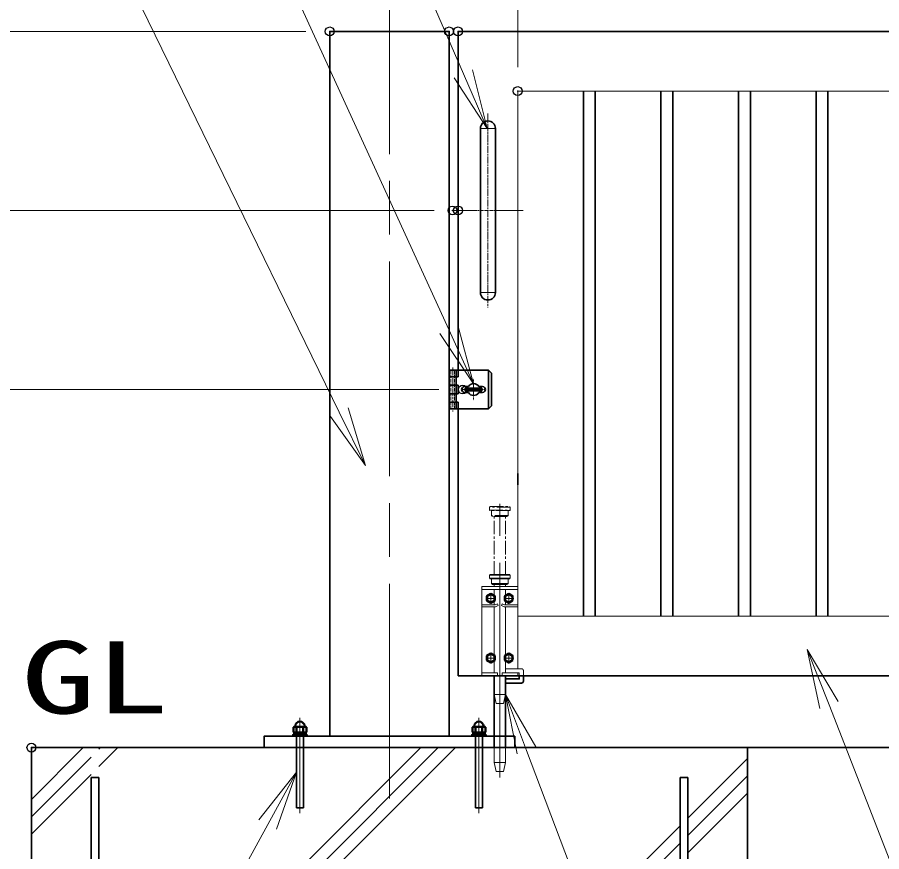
# Model space of a CAD drawing. Units: millimetres, scale not verified. Extents: x -11880 to 11880, y -8400 to 8400.
# Drawn here: x 119 to 1568, y -828 to 570 of the extents above; entities that cross this region are included whole.
import ezdxf
from ezdxf.enums import TextEntityAlignment as Align

# ---------------------------------------------------------------- set-up
doc = ezdxf.new("R2010")
doc.units = ezdxf.units.MM
doc.header["$LTSCALE"] = 30
doc.header["$PDMODE"] = 32
doc.header["$PDSIZE"] = 15
for name, pattern in [('DASHED', [7.5, 6, -1.5]), ('USER1', [9, 6, -0.75, 1.5, -0.75]), ('USER2', [18, 12, -1.5, 3, -1.5]), ('USER3', [1.125, 0.75, -0.125, 0.125, -0.125])]:
    doc.linetypes.add(name, pattern=pattern)
for name, color, linetype, lineweight in [('0-1_外形線', 7, 'Continuous', 35), ('0-2_0', 7, 'Continuous', 18), ('0-3_寸法線', 4, 'Continuous', 18), ('0-5_細線', 2, 'Continuous', 35), ('0-6_隠れ線', 140, 'DASHED', 18), ('0-7_軸線', 200, 'USER2', 15), ('0-D_ハッチング', 253, 'Continuous', 13), ('0-E_想像線', 112, 'USER3', 15), ('0-F_AM_0N', 7, 'Continuous', 50), ('1-0_AM_7N', 6, 'USER1', 18)]:
    doc.layers.add(name, color=color, linetype=linetype, lineweight=lineweight)
doc.layers.add('0-4_Defpoints', color=7, linetype='Continuous')
doc.layers.add('1-2_文字2', color=254, linetype='Continuous')
doc.styles.add('ＭＳ ゴシック', font='')
doc.styles.get('ＭＳ ゴシック').set_extended_font_data('MS Gothic')

# ---------------------------------------------------------------- blocks, each defined once
blk = doc.blocks.new('S34')
at = {"layer": '0-3_寸法線'}
for points in [[(5317506.2, 81792392.4), (5289027.8, 81792392.4), (5270941.5, 81838787.6), (5269851.8, 81841582.7)], [(5271407.3, 81838969.2), (5269851.8, 81841582.7), (5270475.6, 81838606)]]:
    blk.add_lwpolyline(points, dxfattribs=at)
blk = doc.blocks.new('A$C130E4F3B')
at = {"layer": '0-1_外形線'}
for p, q in [((-375, -4125), (-375, 4125)), ((375, 4125), (375, -4125))]:
    blk.add_line(p, q, dxfattribs=at)
for centre, start, end in [((0, 4125), 0, 180), ((0, -4125), 180, 0)]:
    blk.add_arc(centre, 375, start, end, dxfattribs=at)
at = {"layer": '0-7_軸線'}
for p, q in [((0, 4877.9), (0, -4877.9)), ((0, 4125), (-412.5, 4125)), ((0, 4125), (412.5, 4125)), ((0, -4125), (-412.5, -4125)), ((0, -4125), (412.5, -4125))]:
    blk.add_line(p, q, dxfattribs=at)
at = {"layer": '0-7_軸線', "linetype": 'USER1'}
blk.add_line((-1779.7, 0), (1779.7, 0), dxfattribs=at)
blk = doc.blocks.new('U23')
at = {"layer": '0-F_AM_0N'}
blk.add_lwpolyline([(645, 3787.4), (450, 3674.8), (255, 3787.4), (255, 4012.6), (450, 4125.2), (645, 4012.6)], close=True, dxfattribs=at)
blk.add_circle((450, 3900), 195, dxfattribs=at)
blk.add_circle((450, 3900), 195, dxfattribs=at)
at = {"layer": '1-0_AM_7N'}
for p, q in [((450, 4147.7), (450, 3652.3)), ((697.7, 3900), (202.3, 3900))]:
    blk.add_line(p, q, dxfattribs=at)
blk = doc.blocks.new('U24')
at = {"layer": '0-F_AM_0N'}
blk.add_lwpolyline([(-255, 3787.4), (-450, 3674.8), (-645, 3787.4), (-645, 4012.6), (-450, 4125.2), (-255, 4012.6)], close=True, dxfattribs=at)
blk.add_circle((-450, 3900), 195, dxfattribs=at)
blk.add_circle((-450, 3900), 195, dxfattribs=at)
at = {"layer": '1-0_AM_7N'}
for p, q in [((-450, 4147.7), (-450, 3652.3)), ((-202.3, 3900), (-697.7, 3900))]:
    blk.add_line(p, q, dxfattribs=at)
blk = doc.blocks.new('U25')
at = {"layer": '0-F_AM_0N'}
blk.add_lwpolyline([(645, 787.4), (450, 674.8), (255, 787.4), (255, 1012.6), (450, 1125.2), (645, 1012.6)], close=True, dxfattribs=at)
blk.add_circle((450, 900), 195, dxfattribs=at)
blk.add_circle((450, 900), 195, dxfattribs=at)
at = {"layer": '1-0_AM_7N'}
for p, q in [((697.7, 900), (202.3, 900)), ((450, 1147.7), (450, 652.3))]:
    blk.add_line(p, q, dxfattribs=at)
blk = doc.blocks.new('U26')
at = {"layer": '0-F_AM_0N'}
blk.add_lwpolyline([(-255, 787.4), (-450, 674.8), (-645, 787.4), (-645, 1012.6), (-450, 1125.2), (-255, 1012.6)], close=True, dxfattribs=at)
blk.add_circle((-450, 900), 195, dxfattribs=at)
blk.add_circle((-450, 900), 195, dxfattribs=at)
at = {"layer": '1-0_AM_7N'}
for p, q in [((-202.3, 900), (-697.7, 900)), ((-450, 1147.7), (-450, 652.3))]:
    blk.add_line(p, q, dxfattribs=at)
blk = doc.blocks.new('S42')
at = {"layer": '0-3_寸法線'}
for points in [[(5311885.4, 81771033), (5280498.2, 81771033), (5255735.7, 81836503.3), (5254674.4, 81839309.3)], [(5256203.4, 81836680.2), (5254674.4, 81839309.3), (5255268, 81836326.4)]]:
    blk.add_lwpolyline(points, dxfattribs=at)
blk = doc.blocks.new('S47')
at = {"layer": '0-3_寸法線'}
for points in [[(5182855.5, 81912200.6), (5234431.5, 81912200.6), (5252555.7, 81870515.5), (5253751.9, 81867764.3)], [(5252097.2, 81870316.1), (5253751.9, 81867764.3), (5253014.2, 81870714.8)]]:
    blk.add_lwpolyline(points, dxfattribs=at)
blk = doc.blocks.new('S48')
at = {"layer": '0-3_寸法線'}
for points in [[(5195054.4, 81896757.1), (5233929.6, 81896757.1), (5251820.9, 81857667.1), (5253069.4, 81854939.3)], [(5251366.2, 81857459), (5253069.4, 81854939.3), (5252275.5, 81857875.2)]]:
    blk.add_lwpolyline(points, dxfattribs=at)
blk = doc.blocks.new('shgfhdgdhgg')
at = {"layer": '0-1_外形線'}
blk.add_lwpolyline([(-18000, 0), (18000, 0), (18000, -33000), (-18000, -33000)], close=True, dxfattribs=at)
at = {"layer": '0-5_細線'}
for p, q in [((-15000, -29610), (-15000, -1500)), ((-15000, -1500), (-14610, -1500)), ((-14610, -1500), (-14610, -29610)), ((14610, -29610), (14610, -1500)), ((14610, -1500), (15000, -1500)), ((15000, -1500), (15000, -29610))]:
    blk.add_line(p, q, dxfattribs=at)
at = {"layer": '0-D_ハッチング'}
for p, q in [((-18000, -2607.2), (-15392.8, 0)), ((-14610, -16187.7), (1577.7, 0)), ((-14610, -87.2), (-14522.8, 0)), ((-14610, -17057.7), (2447.7, 0)), ((-14610, -957.2), (-13652.8, 0)), ((-14610, -17927.7), (3317.7, 0)), ((-18000, -3477.2), (-15000, -477.2)), ((15000, -3548.3), (18000, -548.3)), ((-18000, -4347.2), (-15000, -1347.2)), ((15000, -4418.3), (18000, -1418.3)), ((15000, -5288.3), (18000, -2288.3)), ((-12561.7, -31110), (14610, -3938.3)), ((-11691.7, -31110), (14610, -4808.3))]:
    blk.add_line(p, q, dxfattribs=at)
blk = doc.blocks.new('S49')
at = {"layer": '0-3_寸法線'}
for points in [[(5166258.2, 81797519.4), (5223421.4, 81797519.4), (5242719.1, 81832777.7), (5244159.4, 81835409.3)], [(5243157.7, 81832537.6), (5244159.4, 81835409.3), (5242280.5, 81833017.7)]]:
    blk.add_lwpolyline(points, dxfattribs=at)
blk = doc.blocks.new('PROFSP00NL0D66')
at = {"layer": '0-1_外形線'}
for p, q in [((0, 210), (0, 0)), ((0, 16.5), (112.2, 33)), ((0, -210), (0, 0)), ((0, -16.5), (112.2, 0)), ((13.2, 315), (13.2, 18.4)), ((99, 315), (99, 31.1)), ((112.2, 210), (112.2, 0)), ((112.2, -210), (112.2, 0)), ((13.2, -315), (13.2, -14.6)), ((99, -315), (99, -1.9))]:
    blk.add_line(p, q, dxfattribs=at)
for points in [[(56.1, 315), (13.2, 315), (4.2, 306), (0, 210)], [(112.2, 210), (108, 306), (99, 315), (56.1, 315)], [(56.1, -315), (13.2, -315), (4.2, -306), (0, -210)], [(112.2, -210), (108, -306), (99, -315), (56.1, -315)]]:
    blk.add_lwpolyline(points, dxfattribs=at)
blk = doc.blocks.new('PROFSP00NKH4S6')
at = {"layer": '0-1_外形線'}
blk.add_lwpolyline([(0, -360), (75, -360), (75, 360), (0, 360)], close=True, dxfattribs=at)
blk = doc.blocks.new('U62')
at = {"layer": '0-F_AM_0N'}
for p, q in [((5244010.2, 81837671), (5244054.4, 81837696.5)), ((5244010.2, 81837422), (5244010.2, 81837671)), ((5244010.2, 81837422), (5244054.4, 81837396.5)), ((5244054.4, 81837696.5), (5244099.4, 81837696.5)), ((5244099.4, 81837696.5), (5244099.4, 81837711.5)), ((5244099.4, 81837696.5), (5244579.4, 81837696.5)), ((5244174.8, 81837422), (5244174.8, 81837671)), ((5244504, 81837422), (5244504, 81837671)), ((5244579.4, 81837711.5), (5244579.4, 81837696.5)), ((5244579.4, 81837696.5), (5244624.4, 81837696.5)), ((5244668.6, 81837671), (5244624.4, 81837696.5)), ((5244668.6, 81837422), (5244624.4, 81837396.5)), ((5244668.6, 81837422), (5244668.6, 81837671)), ((5244054.4, 81837396.5), (5244624.4, 81837396.5))]:
    blk.add_line(p, q, dxfattribs=at)
for centre, radius, start, end in [((5244339.4, 81837711.5), 240, 0, 180), ((5244092.5, 81837551), 145.5, 55.56153, 115.56153), ((5244092.5, 81837542), 145.5, 244.43847, 304.43847), ((5244339.4, 81837152.7), 543.8, 72.38303, 107.61697), ((5244339.4, 81837940.3), 543.8, 252.38303, 287.61697), ((5244586.3, 81837551), 145.5, 64.43847, 124.43847), ((5244586.3, 81837542), 145.5, 235.56153, 295.56153)]:
    blk.add_arc(centre, radius, start, end, dxfattribs=at)
at = {"layer": '1-0_AM_7N'}
blk.add_line((5244339.4, 81837368.7), (5244339.4, 81837979.2), dxfattribs=at)
blk = doc.blocks.new('U63')
at = {"layer": '0-F_AM_0N'}
for p, q in [((5253010.2, 81837671), (5253054.4, 81837696.5)), ((5253010.2, 81837422), (5253010.2, 81837671)), ((5253010.2, 81837422), (5253054.4, 81837396.5)), ((5253054.4, 81837696.5), (5253099.4, 81837696.5)), ((5253099.4, 81837696.5), (5253099.4, 81837711.5)), ((5253099.4, 81837696.5), (5253579.4, 81837696.5)), ((5253174.8, 81837422), (5253174.8, 81837671)), ((5253504, 81837422), (5253504, 81837671)), ((5253579.4, 81837711.5), (5253579.4, 81837696.5)), ((5253579.4, 81837696.5), (5253624.4, 81837696.5)), ((5253668.6, 81837671), (5253624.4, 81837696.5)), ((5253668.6, 81837422), (5253624.4, 81837396.5)), ((5253668.6, 81837422), (5253668.6, 81837671)), ((5253054.4, 81837396.5), (5253624.4, 81837396.5))]:
    blk.add_line(p, q, dxfattribs=at)
for centre, radius, start, end in [((5253339.4, 81837711.5), 240, 0, 180), ((5253092.5, 81837551), 145.5, 55.56153, 115.56153), ((5253092.5, 81837542), 145.5, 244.43847, 304.43847), ((5253339.4, 81837152.7), 543.8, 72.38303, 107.61697), ((5253339.4, 81837940.3), 543.8, 252.38303, 287.61697), ((5253586.3, 81837551), 145.5, 64.43847, 124.43847), ((5253586.3, 81837542), 145.5, 235.56153, 295.56153)]:
    blk.add_arc(centre, radius, start, end, dxfattribs=at)
at = {"layer": '1-0_AM_7N'}
blk.add_line((5253339.4, 81837368.7), (5253339.4, 81837979.2), dxfattribs=at)
blk = doc.blocks.new('PRCIRCLE')
at = {"layer": '0-2_0'}
blk.add_line((-30, 0), (30, 0), dxfattribs=at)
blk = doc.blocks.new('gdgdgdgd')
at = {"layer": '0-5_細線'}
for p, q in [((0, 975), (360, 975)), ((0, 975), (0, -975)), ((360, 975), (1980, 975)), ((360, 975), (360, -975)), ((450, 975), (450, 630)), ((1980, 975), (2130, 825)), ((1980, 975), (1980, -975)), ((450, 630), (0, 630)), ((2130, 825), (2130, -825)), ((450, 225), (0, 225)), ((450, 225), (450, -225)), ((780, 150), (970.2, 150)), ((810, -75), (810, 75)), ((810, 75), (1650, 75)), ((1489.8, 150), (1680, 150)), ((1650, 75), (1650, -75)), ((450, -225), (0, -225)), ((780, -150), (970.2, -150)), ((1650, -75), (810, -75)), ((1489.8, -150), (1680, -150)), ((0, -630), (450, -630)), ((450, -630), (450, -975)), ((2130, -825), (1980, -975)), ((360, -975), (0, -975)), ((1980, -975), (360, -975))]:
    blk.add_line(p, q, dxfattribs=at)
for centre, radius, start, end in [((780, 0), 150, 90, 270), ((1230, 0), 300, 30, 150), ((1680, 0), 150, 270, 90), ((1230, 0), 300, 210, 330)]:
    blk.add_arc(centre, radius, start, end, dxfattribs=at)
at = {"layer": '0-6_隠れ線'}
for p, q in [((90, 975), (90, -975)), ((270, 975), (270, -975))]:
    blk.add_line(p, q, dxfattribs=at)
at = {"layer": '0-7_軸線'}
for p, q in [((180, 1105.8), (180, -1105.8)), ((1230, 0), (1230, 541.4)), ((1230, 0), (688.6, 0)), ((1230, 0), (1771.4, 0)), ((1230, 0), (1230, -541.4))]:
    blk.add_line(p, q, dxfattribs=at)
at = {"layer": '0-6_隠れ線', "xscale": 12.5, "yscale": 12.5}
blk.add_blockref('PRCIRCLE', (1230, 0), dxfattribs=at)
blk = doc.blocks.new('S57')
at = {"layer": '0-3_寸法線'}
for points in [[(5187786.2, 81881603.8), (5232594.2, 81881603.8), (5246317.8, 81853514.6), (5247634.8, 81850819.1)], [(5245868.6, 81853295.1), (5247634.8, 81850819.1), (5246767.1, 81853734.1)]]:
    blk.add_lwpolyline(points, dxfattribs=at)

msp = doc.modelspace()

# ---------------------------------------------------------------- linework, layer by layer
at = {"layer": '0-1_外形線'}
for p, q in [((4858.04, 546.63), (858.04, 546.63)), ((858.04, -20.87), (858.04, 546.63)), ((1068.04, -433.37), (1068.04, 446.63)), ((1088.04, 446.63), (1088.04, -433.37)), ((1198.04, -433.37), (1198.04, 446.63)), ((1218.04, 446.63), (1218.04, -433.37)), ((1328.04, -433.37), (1328.04, 446.63)), ((1348.04, 446.63), (1348.04, -433.37)), ((1458.04, -433.37), (1458.04, 446.63)), ((1478.04, 446.63), (1478.04, -433.37)), ((858.04, -533.37), (858.04, -85.87)), ((843.19, -87.87), (843.19, -634.37)), ((958.04, -193.87), (958.04, -212.87)), ((858.04, -533.37), (4858.04, -533.37)), ((918.54, -533.37), (918.54, -651.37)), ((937.54, -533.37), (937.54, -651.37)), ((967.54, -533.37), (967.54, -542.37)), ((964.54, -545.37), (937.54, -545.37)), ((143.04, -653.37), (5603.04, -653.37))]:
    msp.add_line(p, q, dxfattribs=at)
for points in [[(643.04, -634.37), (843.04, -634.37), (843.04, 546.63), (643.04, 546.63)], [(533.04, -653.37), (953.04, -653.37), (953.04, -634.37), (533.04, -634.37)]]:
    msp.add_lwpolyline(points, close=True, dxfattribs=at)
msp.add_lwpolyline([(960.54, -533.37), (960.54, -538.37), (937.54, -538.37)], dxfattribs=at)
msp.add_arc((964.54, -542.37), 3, 270, 0, dxfattribs=at)
at = {"layer": '0-2_0'}
for p, q in [((958.04, -193.87), (958.04, 446.63)), ((958.04, 446.63), (4758.04, 446.63))]:
    msp.add_line(p, q, dxfattribs=at)
msp.add_lwpolyline([(4758.04, 446.63), (4758.04, -433.37), (958.04, -433.37), (958.04, -212.87)], dxfattribs=at)
at = {"layer": '0-3_寸法線'}
for p, q in [((958.04, 486.63), (958.04, 1905.19)), ((958.04, 486.63), (958.04, 1905.19)), ((603.04, 546.63), (-1176.55, 546.63)), ((603.04, 546.63), (-877.35, 546.63)), ((818.04, 246.63), (-877.35, 246.63)), ((808.72, 246.63), (-877.35, 246.63)), ((825.99, -53.37), (-561.24, -53.37))]:
    msp.add_line(p, q, dxfattribs=at)
at = {"layer": '0-4_Defpoints'}
for p in [(643.04, 546.63), (643.04, 546.63), (643.04, 546.63), (843.04, 546.63), (858.04, 546.63), (958.04, 446.63), (848.72, 246.63), (858.04, 246.63), (865.99, -53.37), (143.04, -653.37)]:
    msp.add_point(p, dxfattribs=at)
at = {"layer": '0-5_細線'}
for p, q in [((599.04, -634.37), (587.04, -634.37)), ((587.04, -634.37), (587.04, -754.37)), ((599.04, -754.37), (599.04, -634.37)), ((887.04, -634.37), (887.04, -754.37)), ((899.04, -634.37), (887.04, -634.37)), ((899.04, -754.37), (899.04, -634.37)), ((587.04, -754.37), (599.04, -754.37)), ((887.04, -754.37), (899.04, -754.37))]:
    msp.add_line(p, q, dxfattribs=at)
at = {"layer": '0-6_隠れ線'}
for p, q in [((911.54, -363.37), (910.54, -364.37)), ((910.54, -369.37), (910.54, -364.37)), ((945.54, -364.37), (910.54, -364.37)), ((911.54, -370.37), (910.54, -369.37)), ((910.54, -369.37), (945.54, -369.37)), ((911.54, -363.37), (944.54, -363.37)), ((944.54, -370.37), (911.54, -370.37)), ((914.04, -378.37), (914.04, -370.37)), ((942.04, -378.37), (942.04, -370.37)), ((944.54, -363.37), (945.54, -364.37)), ((945.54, -369.37), (944.54, -370.37)), ((945.54, -369.37), (945.54, -364.37)), ((898.04, -383.37), (958.04, -383.37)), ((898.04, -533.37), (898.04, -383.37)), ((958.04, -388.37), (898.04, -388.37)), ((914.04, -378.37), (916.04, -380.37)), ((942.04, -378.37), (914.04, -378.37)), ((940.04, -380.37), (916.04, -380.37)), ((918.54, -383.37), (918.54, -380.37)), ((918.54, -388.37), (918.54, -414.37)), ((937.54, -380.37), (937.54, -383.37)), ((937.54, -388.37), (937.54, -399.04)), ((942.04, -378.37), (940.04, -380.37)), ((958.04, -383.37), (958.04, -521.37)), ((898.04, -414.37), (920.27, -414.37)), ((898.04, -417.37), (920.98, -417.37)), ((918.54, -417.37), (918.54, -528.37)), ((924.06, -412.48), (920.27, -414.37)), ((925.41, -415.16), (920.98, -417.37)), ((924.06, -412.48), (925.41, -415.16)), ((932.01, -412.48), (930.67, -415.16)), ((930.67, -415.16), (935.09, -417.37)), ((935.8, -414.37), (932.01, -412.48)), ((935.09, -417.37), (958.04, -417.37)), ((958.04, -414.37), (935.8, -414.37)), ((937.54, -407.7), (937.54, -414.37)), ((937.54, -417.37), (937.54, -528.37)), ((937.54, -521.37), (964.54, -521.37)), ((924.04, -528.37), (898.04, -528.37)), ((924.04, -533.37), (898.04, -533.37)), ((924.04, -528.37), (924.04, -533.37)), ((932.04, -533.37), (924.04, -533.37)), ((958.04, -528.37), (932.04, -528.37)), ((932.04, -528.37), (932.04, -533.37)), ((958.04, -533.37), (932.04, -533.37)), ((958.04, -528.37), (958.04, -533.37)), ((967.54, -524.37), (967.54, -533.37)), ((922.04, -579.37), (918.54, -564.37)), ((937.54, -564.37), (918.54, -564.37)), ((934.04, -579.37), (937.54, -564.37)), ((934.04, -579.37), (922.04, -579.37)), ((918.54, -678.37), (918.54, -651.37)), ((937.54, -651.37), (937.54, -678.37)), ((922.04, -693.37), (918.54, -678.37)), ((937.54, -678.37), (918.54, -678.37)), ((934.04, -693.37), (937.54, -678.37)), ((934.04, -693.37), (922.04, -693.37))]:
    msp.add_line(p, q, dxfattribs=at)
msp.add_lwpolyline([(937.54, -528.37), (960.54, -528.37), (960.54, -533.37)], dxfattribs=at)
msp.add_arc((964.54, -524.37), 3, 0, 90, dxfattribs=at)
at = {"layer": '0-7_軸線'}
for p, q in [((743.04, 701.2), (743.04, -772.95)), ((928.04, -703.79), (928.04, -244.72)), ((593.04, -603.48), (593.04, -763.23)), ((893.04, -603.48), (893.04, -763.23))]:
    msp.add_line(p, q, dxfattribs=at)
at = {"layer": '0-E_想像線'}
for p, q in [((911.54, -249.37), (910.54, -250.37)), ((910.54, -255.37), (910.54, -250.37)), ((945.54, -250.37), (910.54, -250.37)), ((911.54, -256.37), (910.54, -255.37)), ((910.54, -255.37), (945.54, -255.37)), ((911.54, -249.37), (944.54, -249.37)), ((944.54, -256.37), (911.54, -256.37)), ((914.04, -264.37), (914.04, -256.37)), ((942.04, -264.37), (942.04, -256.37)), ((944.54, -249.37), (945.54, -250.37)), ((945.54, -255.37), (944.54, -256.37)), ((945.54, -255.37), (945.54, -250.37)), ((914.04, -264.37), (916.04, -266.37)), ((942.04, -264.37), (914.04, -264.37)), ((940.04, -266.37), (916.04, -266.37)), ((918.54, -363.37), (918.54, -266.37)), ((937.54, -363.37), (937.54, -266.37)), ((942.04, -264.37), (940.04, -266.37))]:
    msp.add_line(p, q, dxfattribs=at)

# ---------------------------------------------------------------- block references
at = {"layer": '0-1_外形線', "xscale": 0.03333333, "yscale": 0.03333333}
for name, p in [('A$C130E4F3B', (908.04, 246.63)), ('shgfhdgdhgg', (743.04, -653.37))]:
    msp.add_blockref(name, p, dxfattribs=at)
at = {"layer": '0-2_0', "xscale": 0.03333333, "yscale": 0.03333333, "rotation": 90}
for name, p in [('PROFSP00NKH4S6', (593.04, -634.37)), ('PROFSP00NL0D66', (593.04, -631.87)), ('PROFSP00NKH4S6', (893.04, -634.37)), ('PROFSP00NL0D66', (893.04, -631.87))]:
    msp.add_blockref(name, p, dxfattribs=at)
at = {"layer": '0-3_寸法線', "xscale": 0.03333333, "yscale": 0.03333333}
for name in ['S47', 'S48', 'S57', 'S34', 'S42', 'S49']:
    msp.add_blockref(name, (-174218.27, -2728541.35), dxfattribs=at)
at = {"layer": '0-5_細線', "xscale": 0.03333333, "yscale": 0.03333333}
msp.add_blockref('gdgdgdgd', (843.04, -53.37), dxfattribs=at)
at = {"layer": '0-F_AM_0N', "xscale": 0.03333333, "yscale": 0.03333333}
for name, p in [('U24', (928.04, -533.37)), ('U23', (928.04, -533.37)), ('U26', (928.04, -533.37)), ('U25', (928.04, -533.37)), ('U62', (-174218.27, -2728541.35)), ('U63', (-174218.27, -2728541.35))]:
    msp.add_blockref(name, p, dxfattribs=at)

# ---------------------------------------------------------------- texts
at = {"layer": '1-2_文字2', "style": 'ＭＳ ゴシック', "width": 1.5}
msp.add_text('GL', height=121.2, dxfattribs=at).set_placement((126.1, -632.67), align=Align.BOTTOM_LEFT)

doc.saveas('drawing.dxf')
